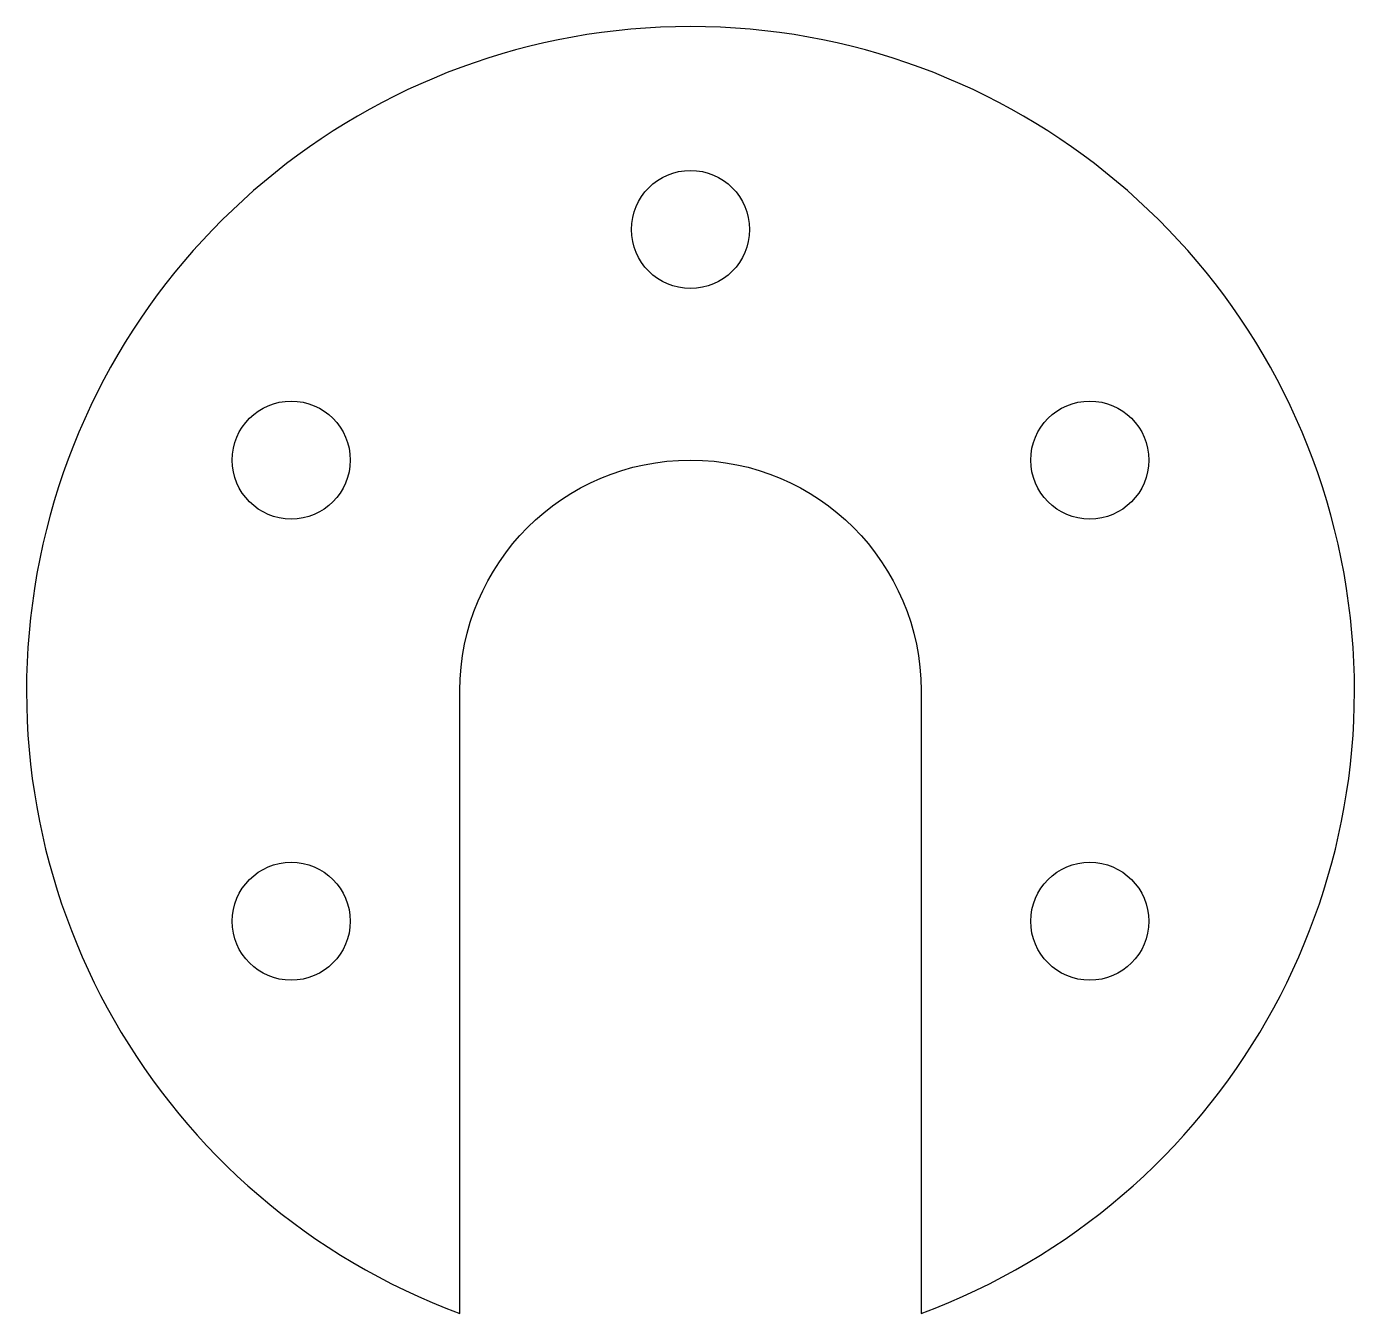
# Model space of a CAD drawing. Header units: millimetres. Extents: x -18 to 18, y -16.9 to 18.
import ezdxf

# ---------------------------------------------------------------- set-up
doc = ezdxf.new("R2010")
doc.units = ezdxf.units.MM

msp = doc.modelspace()

# ---------------------------------------------------------------- linework, layer by layer
msp.add_lwpolyline([(-6.25, 0, -1), (6.25, 0), (6.25, -16.88, 5.580815), (-6.25, -16.88)], format="xyb", close=True)
for centre in [(0, 12.5), (-10.825, 6.25), (10.825, 6.25), (-10.825, -6.25), (10.825, -6.25)]:
    msp.add_circle(centre, 1.6)

doc.saveas('drawing.dxf')
